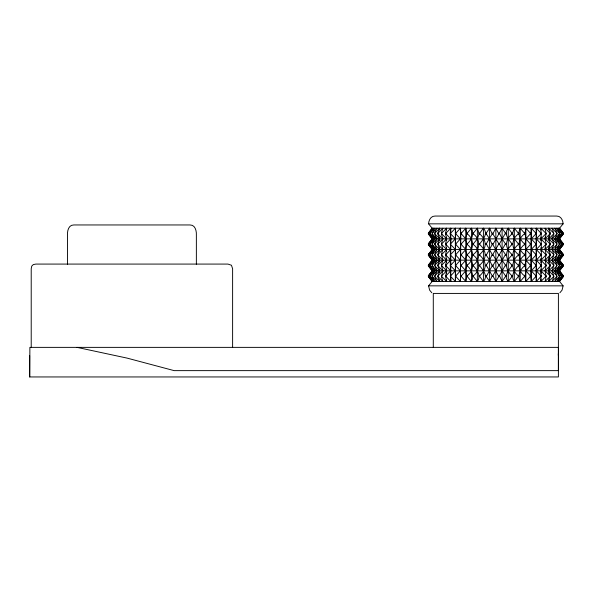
<?xml version="1.0" encoding="UTF-8"?>
<svg xmlns="http://www.w3.org/2000/svg" width="593" height="593" viewBox="0 0 593 593"><rect width="100%" height="100%" fill="white"/><g stroke="black" fill="none" stroke-linecap="round" stroke-linejoin="round"><path stroke-width="0.89" d="M29.65 355.607L29.65 376.948L558.398 376.948L558.398 293.416L433.29 293.416L433.29 347.372M29.761 376.948L29.88 347.372L558.398 347.372L558.391 370.632L174.157 370.632L127.043 358.098L77.06 347.372M455.847 243.812L455.342 243.812L455.424 238.86L450.702 233.901L450.702 233.16L455.424 228.201L455.342 233.16L455.847 233.16L460.45 228.201L460.835 233.16L460.45 281.49L455.847 276.531L455.847 275.782L460.45 270.831L455.847 265.872L455.847 265.13L460.45 260.171L455.847 255.22L455.847 254.471L460.45 249.512L455.847 244.561L455.847 243.812L460.45 238.86L455.847 233.901L455.847 233.16M535.842 265.872L536.354 265.872L536.265 270.831L540.986 275.782L540.986 276.531L536.265 281.49L536.354 276.531L535.842 276.531L531.246 281.49L530.854 276.531L531.246 228.201L535.842 233.16L535.842 233.901L531.246 238.86L535.842 243.812L535.842 244.561L531.246 249.512L535.842 254.471L535.842 255.22L531.246 260.171L535.842 265.13L535.842 265.872L531.246 270.831L535.842 275.782L535.842 276.531M450.235 233.16L450.791 228.201L445.995 233.16L445.995 233.901L450.791 238.86C450.154 253.07 450.154 267.28 450.791 281.49L445.995 276.531L445.995 275.782L450.791 270.831L445.995 265.872L445.995 265.13L450.791 260.171L445.995 255.22L445.995 254.471L450.791 249.512L445.995 244.561L445.995 243.812L450.791 238.86L450.235 233.901L450.235 233.16L450.702 233.16M540.898 228.201C541.528 245.962 541.528 263.722 540.898 281.49L545.701 276.531L545.701 275.782L540.898 270.831L545.701 265.872L545.701 265.13L540.898 260.171L545.701 255.22L545.701 254.471L540.898 249.512L545.701 244.561L545.701 243.812L540.898 238.86L545.701 233.901L545.701 233.16L540.898 228.201L540.898 229.98M428.569 223.843C428.724 220.225 430.859 215.859 435.047 216.052L556.642 216.052C560.83 215.859 562.965 220.218 563.12 223.843L559.562 228.201L432.134 228.201L428.569 223.843L563.12 223.843M431.808 292.772L429.643 290.17L428.569 285.848L432.134 281.49L559.562 281.49L563.12 285.848L562.045 290.17L559.881 292.772M466.669 233.901L465.809 238.86L466.669 243.812L465.809 249.512L466.669 254.471L465.809 260.171L466.669 265.13L465.809 270.831L466.669 276.531L465.809 281.49L461.376 276.531L461.376 275.782L465.809 270.831L461.376 265.872L461.376 265.13L465.809 260.171L461.376 255.22L461.376 254.471L465.809 249.512L461.376 244.561L461.376 243.812L465.809 238.86L461.376 233.901L461.376 233.16L465.809 228.201L466.669 233.901L467.24 233.901C474.356 238.957 474.356 249.423 467.24 254.471L467.24 255.22C474.356 260.268 474.356 270.734 467.24 275.782L467.24 276.531L471.465 281.49C474.444 275.93 471.709 269.659 467.24 265.872L467.24 265.13C474.356 260.075 474.356 249.609 467.24 244.561L467.24 243.812C471.709 240.032 474.444 233.753 471.465 228.201L467.24 233.16L467.24 233.901M525.02 233.16L525.88 228.201L530.312 233.16L530.312 233.901L525.88 238.86L525.02 243.812L525.88 249.512L525.02 254.471L525.88 260.171L525.02 265.13L525.88 270.831L525.02 276.531L525.88 281.49L530.312 276.531L530.312 275.782L525.88 270.831L530.312 265.872L530.312 265.13L525.88 260.171L530.312 255.22L530.312 254.471L525.88 249.512L530.312 244.561L530.312 243.812L525.88 238.86L525.02 233.16L524.449 233.16L520.224 228.201C517.252 233.753 519.979 240.032 524.449 243.812L524.449 244.561C517.333 249.609 517.333 260.075 524.449 265.13L524.449 265.872C519.979 269.659 517.252 275.93 520.224 281.49L524.449 276.531L524.449 275.782C517.333 270.734 517.333 260.268 524.449 255.22L524.449 254.471C517.333 249.423 517.333 238.957 524.449 233.901L524.449 233.16M445.565 233.16L446.596 228.201L441.763 233.16L441.763 233.901L446.596 238.86L445.565 243.812L446.596 249.512L445.565 254.471L446.596 260.171L445.565 265.13L446.596 270.831L445.565 276.531L446.596 281.49L441.763 276.531L441.763 275.782L446.596 270.831L441.763 265.872L441.763 265.13L446.596 260.171L441.763 255.22L441.763 254.471L446.596 249.512L441.763 244.561L441.763 243.812L446.596 238.86L445.565 233.901L445.995 233.16M545.093 249.512L549.926 244.561L549.926 243.812L545.093 238.86L546.123 233.901L545.093 228.201L549.926 233.16L549.926 233.901L545.093 238.86L546.123 243.812L545.093 249.512L546.123 254.471L545.093 260.171L546.123 265.13L545.093 270.831L546.123 276.531L545.093 281.49L549.926 276.531L549.926 275.782L545.093 270.831L549.926 265.872L549.926 265.13L545.093 260.171L549.926 255.22L549.926 254.471L545.093 249.512L545.093 247.741M441.385 233.16L442.867 228.201L438.049 233.16L438.049 233.901L442.867 238.86L441.385 243.812L442.867 249.512L441.385 254.471L442.867 260.171L441.385 265.13L442.867 270.831L441.385 276.531L442.867 281.49L438.049 276.531L438.049 275.782L442.867 270.831L438.049 265.872L438.049 265.13L442.867 260.171L438.049 255.22L438.049 254.471L442.867 249.512L438.049 244.561L438.049 243.812L442.867 238.86L441.385 233.901L441.763 233.16M548.821 228.201L550.304 233.16L548.821 238.86L550.304 243.812L548.821 249.512L550.304 254.471L548.821 260.171L550.304 265.13L548.821 270.831L550.304 276.531L548.821 281.49L553.64 276.531L553.64 275.782L548.821 270.831L553.64 265.872L553.64 265.13L548.821 260.171L553.64 255.22L553.64 254.471L548.821 249.512L553.64 244.561L553.64 243.812L548.821 238.86L553.64 233.901L553.64 233.16L548.821 228.201L548.821 229.98M479.122 233.901L477.35 238.86L473.377 243.812L473.377 244.561C480.538 249.972 480.538 259.719 473.377 265.13L473.377 265.872C477.283 269.919 481.36 276.034 477.35 281.49L473.377 276.531L473.377 275.782C480.538 270.371 480.538 260.631 473.377 255.22L473.377 254.471C480.538 249.06 480.538 239.313 473.377 233.901L473.377 233.16L477.35 228.201L479.122 233.901L479.737 233.901C486.972 240.476 486.972 247.896 479.737 254.471L479.737 255.22C486.972 261.787 486.972 269.215 479.737 275.782L479.737 276.531L483.414 281.49C488.41 276.138 483.102 270.238 479.737 265.872L479.737 265.13C486.972 258.555 486.972 251.128 479.737 244.561L479.737 243.812C483.102 239.446 488.41 233.546 483.414 228.201L479.737 233.16L479.737 233.901M512.567 233.16L514.339 228.201L518.312 233.16L518.312 233.901C511.151 239.313 511.151 249.06 518.312 254.471L518.312 255.22C511.151 260.631 511.151 270.371 518.312 275.782L518.312 276.531L514.339 281.49C510.328 276.034 514.405 269.926 518.312 265.872L518.312 265.13C511.151 259.719 511.151 249.972 518.312 244.561L518.312 243.812L514.339 238.86L512.567 233.16L511.959 233.16L508.275 228.201C503.279 233.546 508.586 239.446 511.959 243.812L511.959 244.561C504.717 251.128 504.717 258.555 511.959 265.13L511.959 265.872C508.586 270.238 503.279 276.138 508.275 281.49L511.959 276.531L511.959 275.782C504.717 269.215 504.717 261.787 511.959 255.22L511.959 254.471C504.717 247.896 504.717 240.476 511.959 233.901L511.959 233.16M437.723 233.16L439.65 228.201L434.899 233.16L434.899 233.901L439.65 238.86L437.723 243.812L439.65 249.512L437.723 254.471L439.65 260.171L437.723 265.13L439.65 270.831L437.723 276.531L439.65 281.49L434.899 276.531L434.899 275.782L439.65 270.831L434.899 265.872L434.899 265.13L439.65 260.171L434.899 255.22L434.899 254.471L439.65 249.512L434.899 244.561L434.899 243.812L439.65 238.86L437.723 233.901L438.049 233.16M552.039 249.512L556.79 244.561L556.79 243.812L552.039 238.86L553.966 233.901L552.039 228.201L556.79 233.16L556.79 233.901L552.039 238.86L553.966 243.812L552.039 249.512L553.966 254.471L552.039 260.171L553.966 265.13L552.039 270.831L553.966 276.531L552.039 281.49L556.79 276.531L556.79 275.782L552.039 270.831L556.79 265.872L556.79 265.13L552.039 260.171L556.79 255.22L556.79 254.471L552.039 249.512L552.039 247.741M434.625 233.16L436.982 228.201L432.327 233.16L432.327 233.901L436.982 238.86L434.625 243.812L436.982 249.512L434.625 254.471L436.982 260.171L434.625 265.13L436.982 270.831L434.625 276.531L436.982 281.49L432.327 276.531L432.327 275.782L436.982 270.831L432.327 265.872L432.327 265.13L436.982 260.171L432.327 255.22L432.327 254.471L436.982 249.512L432.327 244.561L432.327 243.812L436.982 238.86L434.625 233.901L434.899 233.16M557.064 233.901L554.707 238.86L557.064 243.812L554.707 249.512L557.064 254.471L554.707 260.171L557.064 265.13L554.707 270.831L557.064 276.531L554.707 281.49L559.362 276.531L559.362 275.782L554.707 270.831L559.362 265.872L559.362 265.13L554.707 260.171L559.362 255.22L559.362 254.471L554.707 249.512L559.362 244.561L559.362 243.812L554.707 238.86L559.362 233.901L559.362 233.16L554.707 228.201L557.064 233.16L556.79 233.901M492.212 233.901L486.245 243.812L492.212 254.471L489.603 260.171L486.245 265.13L492.212 275.782L489.603 281.49L486.245 276.531L492.212 265.872L489.603 260.171L486.245 255.22L492.212 244.561L489.603 238.86L486.245 233.901L486.245 233.16L489.603 228.201L492.212 233.901L492.842 233.901L498.846 243.812L492.842 254.471L498.846 265.13L492.842 275.782L495.844 281.49L498.846 276.531L492.842 265.872L498.846 255.22L492.842 244.561L498.846 233.901L495.844 228.201L492.842 233.901M499.476 233.16L502.093 228.201L505.444 233.16L499.476 243.812L502.093 249.512L505.444 254.471L499.476 265.13L502.093 270.831L505.444 275.782L505.444 276.531L502.093 281.49L499.476 275.782L505.444 265.13L502.093 260.171L499.476 254.471L505.444 243.812L502.093 238.86L499.476 233.16L498.846 233.16M434.877 249.512L430.377 244.561L430.377 243.812L434.877 238.86L432.119 233.901L434.877 228.201L430.377 233.16L430.377 233.901L434.877 238.86L432.119 243.812L434.877 249.512L432.119 254.471L434.877 260.171L432.119 265.13L434.877 270.831L432.119 276.531L434.877 281.49L430.377 276.531L430.377 275.782L434.877 270.831L430.377 265.872L430.377 265.13L434.877 260.171L430.377 255.22L430.377 254.471L434.877 249.512L434.877 247.741M559.57 233.901L556.812 238.86L559.57 243.812L556.812 249.512L559.57 254.471L556.812 260.171L559.57 265.13L556.812 270.831L559.57 276.531L556.812 281.49L561.312 276.531L561.312 275.782L556.812 270.831L561.312 265.872L561.312 265.13L556.812 260.171L561.312 255.22L561.312 254.471L556.812 249.512L561.312 244.561L561.312 243.812L556.812 238.86L561.312 233.901L561.312 233.16L556.812 228.201L559.57 233.16L559.362 233.901M430.221 233.16L433.357 228.201L429.05 233.16L429.05 233.901L433.357 238.86L430.221 243.812L433.357 249.512L430.221 254.471L433.357 260.171L430.221 265.13L433.357 270.831L430.221 276.531L433.357 281.49L429.05 276.531L429.05 275.782L433.357 270.831L429.05 265.872L429.05 265.13L433.357 260.171L429.05 255.22L429.05 254.471L433.357 249.512L429.05 244.561L429.05 243.812L433.357 238.86L430.221 233.901L430.377 233.16M558.332 249.512L562.638 244.561L562.638 243.812L558.332 238.86L561.467 233.901L558.332 228.201L562.638 233.16L562.638 233.901L558.332 238.86L561.467 243.812L558.332 249.512L561.467 254.471L558.332 260.171L561.467 265.13L558.332 270.831L561.467 276.531L558.332 281.49L562.638 276.531L562.638 275.782L558.332 270.831L562.638 265.872L562.638 265.13L558.332 260.171L562.638 255.22L562.638 254.471L558.332 249.512L558.332 247.741M432.134 270.831L428.339 265.872L428.339 265.13L432.134 260.171L559.562 260.171L563.35 265.13L563.35 265.872L559.562 270.831L432.134 270.831L428.339 275.782L428.368 276.531L432.438 281.49L428.961 276.531L428.961 275.782L432.438 270.831L428.961 265.872L428.961 265.13L432.438 260.171L428.961 255.22L428.961 254.471L432.438 249.512L428.961 244.561L428.961 243.812L432.438 238.86L428.961 233.901L428.961 233.16L432.438 228.201L428.368 233.16L428.339 233.901L432.134 238.86L559.562 238.86L563.35 233.901L563.32 233.16L559.562 228.201M563.35 233.16L559.251 228.201L562.735 233.16L562.735 233.901L559.251 238.86L562.735 243.812L562.735 244.561L559.251 249.512L562.735 254.471L562.735 255.22L559.251 260.171L562.735 265.13L562.735 265.872L559.251 270.831L562.735 275.782L562.735 276.531L559.251 281.49L563.32 276.531L563.35 275.782L559.562 270.831M428.368 233.16L432.134 228.201M559.562 238.86L563.35 243.812L563.32 244.561L559.562 249.512L432.134 249.512L428.339 244.561L428.368 243.812L432.134 238.86M432.134 260.171L428.339 255.22L428.339 254.471L432.134 249.512M559.562 260.171L563.35 255.22L563.35 254.471L559.562 249.512M559.562 281.49L563.35 276.531M428.368 243.812L432.438 238.86L428.368 233.901M428.368 254.471L432.438 249.512L428.368 244.561M428.368 265.13L432.438 260.171L428.368 255.22M428.368 275.782L432.438 270.831L428.368 265.872M563.35 233.901L559.251 238.86L563.35 243.812M563.35 244.561L559.251 249.512L563.35 254.471M563.35 255.22L559.251 260.171L563.35 265.13M563.35 265.872L559.251 270.831L563.35 275.782M455.847 254.471L455.342 254.471L455.424 249.512L450.702 244.561L450.702 243.812L455.424 238.86L455.342 233.901L455.847 233.901M455.847 265.13L455.342 265.13L455.424 260.171L450.702 255.22L450.702 254.471L455.424 249.512L455.342 244.561L455.847 244.561M455.847 275.782L455.342 275.782L455.424 270.831L450.702 265.872L450.702 265.13L455.424 260.171L455.342 255.22L455.847 255.22M455.424 228.201L455.424 281.49L450.702 276.531L450.702 275.782L455.424 270.831L455.342 265.872L455.847 265.872M536.265 281.49L536.265 228.201L540.986 233.16L540.986 233.901L536.265 238.86L536.354 243.812L535.842 243.812M535.842 233.901L536.354 233.901L536.265 238.86L540.986 243.812L540.986 244.561L536.265 249.512L536.354 254.471L535.842 254.471M535.842 244.561L536.354 244.561L536.265 249.512L540.986 254.471L540.986 255.22L536.265 260.171L536.354 265.13L535.842 265.13M535.842 255.22L536.354 255.22L536.265 260.171L540.986 265.13L540.986 265.872L536.265 270.831L536.354 275.782L535.842 275.782M460.835 233.16L461.376 233.16M466.669 233.16L467.24 233.16M472.784 233.16L473.377 233.16M479.122 233.16L479.737 233.16M485.615 233.16L486.245 233.16M492.212 233.16L492.842 233.16M505.444 233.16L506.074 233.16M518.312 233.16L518.905 233.16M530.312 233.16L530.854 233.16M535.842 233.16L536.354 233.16L536.265 228.201M540.986 233.16L541.453 233.16M545.701 233.16L546.123 233.16M549.926 233.16L550.304 233.16M441.385 233.901L441.763 233.901M445.565 233.901L445.995 233.901M450.235 233.901L450.702 233.901M460.835 233.901L461.376 233.901M472.784 233.901L473.377 233.901M485.615 233.901L486.245 233.901M498.846 233.901L499.476 233.901M505.444 233.901L506.074 233.901M511.959 233.901L512.567 233.901M518.312 233.901L518.905 233.901M524.449 233.901L525.02 233.901M530.312 233.901L530.854 233.901M540.986 233.901L541.453 233.901M545.701 233.901L546.123 233.901M549.926 233.901L550.304 233.901M441.385 243.812L441.763 243.812M445.565 243.812L445.995 243.812M450.235 243.812L450.702 243.812M460.835 243.812L461.376 243.812M466.669 243.812L467.24 243.812M472.784 243.812L473.377 243.812M479.122 243.812L479.737 243.812M485.615 243.812L486.245 243.812M492.212 243.812L492.842 243.812M498.846 243.812L499.476 243.812M505.444 243.812L506.074 243.812M511.959 243.812L512.567 243.812M518.312 243.812L518.905 243.812M524.449 243.812L525.02 243.812M530.312 243.812L530.854 243.812M540.986 243.812L541.453 243.812M545.701 243.812L546.123 243.812M549.926 243.812L550.304 243.812M441.385 244.561L441.763 244.561M445.565 244.561L445.995 244.561M450.235 244.561L450.702 244.561M460.835 244.561L461.376 244.561M466.669 244.561L467.24 244.561M472.784 244.561L473.377 244.561M479.122 244.561L479.737 244.561M485.615 244.561L486.245 244.561M492.212 244.561L492.842 244.561M498.846 244.561L499.476 244.561M505.444 244.561L506.074 244.561M511.959 244.561L512.567 244.561M518.312 244.561L518.905 244.561M524.449 244.561L525.02 244.561M530.312 244.561L530.854 244.561M540.986 244.561L541.453 244.561M545.701 244.561L546.123 244.561M549.926 244.561L550.304 244.561M441.385 254.471L441.763 254.471M445.565 254.471L445.995 254.471M450.235 254.471L450.702 254.471M460.835 254.471L461.376 254.471M466.669 254.471L467.24 254.471M472.784 254.471L473.377 254.471M479.122 254.471L479.737 254.471M485.615 254.471L486.245 254.471M492.212 254.471L492.842 254.471M498.846 254.471L499.476 254.471M505.444 254.471L506.074 254.471M511.959 254.471L512.567 254.471M518.312 254.471L518.905 254.471M524.449 254.471L525.02 254.471M530.312 254.471L530.854 254.471M540.986 254.471L541.453 254.471M545.701 254.471L546.123 254.471M549.926 254.471L550.304 254.471M441.385 255.22L441.763 255.22M445.565 255.22L445.995 255.22M450.235 255.22L450.702 255.22M460.835 255.22L461.376 255.22M466.669 255.22L467.24 255.22M472.784 255.22L473.377 255.22M479.122 255.22L479.737 255.22M485.615 255.22L486.245 255.22M492.212 255.22L492.842 255.22M498.846 255.22L499.476 255.22M505.444 255.22L506.074 255.22M511.959 255.22L512.567 255.22M518.312 255.22L518.905 255.22M524.449 255.22L525.02 255.22M530.312 255.22L530.854 255.22M540.986 255.22L541.453 255.22M545.701 255.22L546.123 255.22M549.926 255.22L550.304 255.22M441.385 265.13L441.763 265.13M445.565 265.13L445.995 265.13M450.235 265.13L450.702 265.13M460.835 265.13L461.376 265.13M466.669 265.13L467.24 265.13M472.784 265.13L473.377 265.13M479.122 265.13L479.737 265.13M485.615 265.13L486.245 265.13M492.212 265.13L492.842 265.13M498.846 265.13L499.476 265.13M505.444 265.13L506.074 265.13M511.959 265.13L512.567 265.13M518.312 265.13L518.905 265.13M524.449 265.13L525.02 265.13M530.312 265.13L530.854 265.13M540.986 265.13L541.453 265.13M545.701 265.13L546.123 265.13M549.926 265.13L550.304 265.13M441.385 265.872L441.763 265.872M445.565 265.872L445.995 265.872M450.235 265.872L450.702 265.872M460.835 265.872L461.376 265.872M466.669 265.872L467.24 265.872M472.784 265.872L473.377 265.872M479.122 265.872L479.737 265.872M485.615 265.872L486.245 265.872M492.212 265.872L492.842 265.872M498.846 265.872L499.476 265.872M505.444 265.872L506.074 265.872M511.959 265.872L512.567 265.872M518.312 265.872L518.905 265.872M524.449 265.872L525.02 265.872M530.312 265.872L530.854 265.872M540.986 265.872L541.453 265.872M545.701 265.872L546.123 265.872M549.926 265.872L550.304 265.872M441.385 275.782L441.763 275.782M445.565 275.782L445.995 275.782M450.235 275.782L450.702 275.782M460.835 275.782L461.376 275.782M466.669 275.782L467.24 275.782M472.784 275.782L473.377 275.782M479.122 275.782L479.737 275.782M485.615 275.782L486.245 275.782M492.212 275.782L492.842 275.782M498.846 275.782L499.476 275.782M505.444 275.782L506.074 275.782M511.959 275.782L512.567 275.782M518.312 275.782L518.905 275.782M524.449 275.782L525.02 275.782M530.312 275.782L530.854 275.782M540.986 275.782L541.453 275.782M545.701 275.782L546.123 275.782M549.926 275.782L550.304 275.782M428.339 276.531L432.134 281.49M441.385 276.531L441.763 276.531M445.565 276.531L445.995 276.531M450.235 276.531L450.702 276.531M455.847 276.531L455.342 276.531L455.424 281.49M460.835 276.531L461.376 276.531M466.669 276.531L467.24 276.531M472.784 276.531L473.377 276.531M479.122 276.531L479.737 276.531M485.615 276.531L486.245 276.531M492.212 276.531L492.842 276.531M498.846 276.531L499.476 276.531M505.444 276.531L506.074 276.531M511.959 276.531L512.567 276.531M518.312 276.531L518.905 276.531M524.449 276.531L525.02 276.531M530.312 276.531L530.854 276.531M540.986 276.531L541.453 276.531M545.701 276.531L546.123 276.531M549.926 276.531L550.304 276.531M428.569 285.848L563.12 285.848M558.309 353.776L558.376 355.607M558.332 237.081L558.332 238.86M552.039 237.081L552.039 238.86M548.821 236.192L548.821 240.632M548.821 246.851L548.821 251.291M548.821 257.51L548.821 262.84M548.821 268.162L548.821 273.492M548.821 278.821L548.821 281.49M545.093 237.081L545.093 238.86M540.898 237.081L540.898 240.632M540.898 247.741L540.898 251.291M540.898 258.4L540.898 262.84M540.898 269.052L540.898 273.492M540.898 278.821L540.898 281.49M531.246 228.201L531.246 281.49M525.88 228.201L525.88 281.49M520.224 228.201L520.224 281.49M514.339 228.201L514.339 281.49M508.275 228.201L508.275 281.49M502.093 228.201L502.093 281.49M495.844 228.201L495.844 281.49M489.603 228.201L489.603 281.49M483.414 228.201L483.414 281.49M477.35 228.201L477.35 281.49M471.465 228.201L471.465 281.49M465.809 228.201L465.809 281.49M460.45 228.201L460.45 281.49M450.791 228.201L450.791 231.752M450.791 235.31L450.791 242.411M450.791 245.962L450.791 253.07M450.791 256.621L450.791 264.611M450.791 267.28L450.791 275.271M450.791 277.932L450.791 281.49M446.596 228.201L446.596 229.98M446.596 237.081L446.596 240.632M446.596 247.741L446.596 251.291M446.596 258.4L446.596 262.84M446.596 269.052L446.596 273.492M446.596 279.711L446.596 281.49M439.65 228.201L439.65 229.98M439.65 237.081L439.65 240.632M439.65 247.741L439.65 251.291M439.65 258.4L439.65 261.95M439.65 269.052L439.65 272.602M439.65 279.711L439.65 281.49M434.877 237.081L434.877 238.86M232.612 347.372L232.612 268.733L231.448 265.241L227.949 264.078L35.877 264.078L33.29 264.589L31.733 266.146L31.214 268.733L31.214 347.372M196.365 264.233L196.365 234.865C196.587 230.796 195.149 224.799 190.042 224.955L73.791 224.955C68.677 224.799 67.239 230.796 67.469 234.865L67.469 264.233"/></g></svg>
